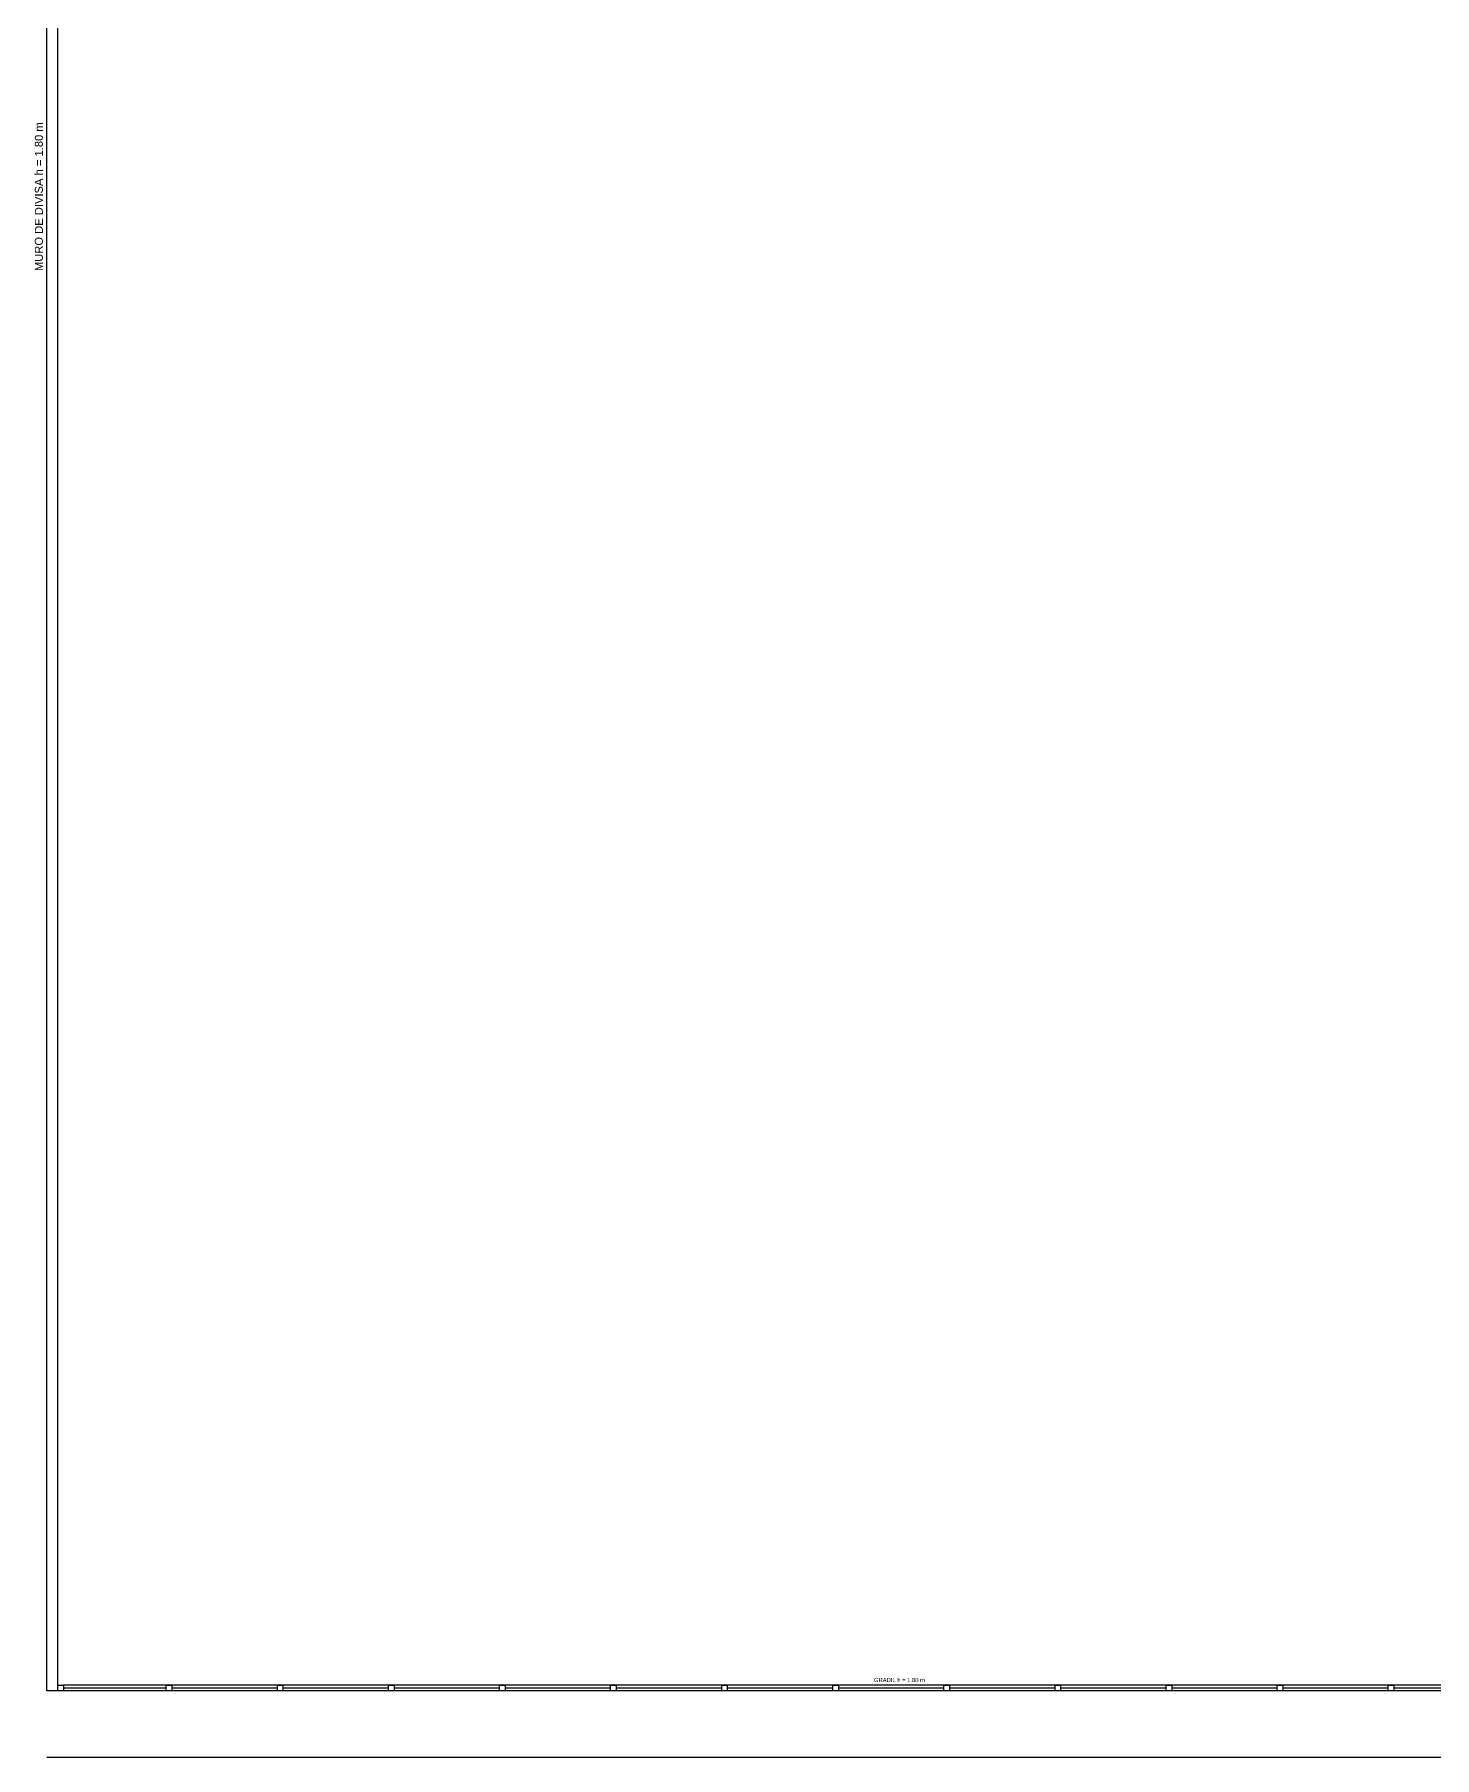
# Model space of a CAD drawing. Extents: x -192 to 167, y 237 to 369.
# Drawn here: x 67.7 to 92.9, y 296.06 to 327.07 of the extents above; entities that cross this region are included whole.
import ezdxf

# ---------------------------------------------------------------- set-up
doc = ezdxf.new("R2010")
doc.units = 0
doc.header["$LTSCALE"] = 0.1
doc.linetypes.add('HIDDEN', pattern=[9.525, 6.35, -3.175])
doc.layers.get('0').update_dxf_attribs({"linetype": 'CONTINUOUS'})
for name, color, linetype in [('A-MURO', 2, 'CONTINUOUS'), ('A-PISOS-NIVEL', 1, 'CONTINUOUS'), ('AR-PIS', 1, 'CONTINUOUS'), ('AR-TXT', 1, 'CONTINUOUS'), ('ARQ-TXT-1_075', 2, 'CONTINUOUS'), ('FARADAY', 6, 'HIDDEN'), ('PORTAL_VTA_PROX', 1, 'CONTINUOUS')]:
    doc.layers.add(name, color=color, linetype=linetype)
doc.styles.add('ESC-50-A20', font='arial.ttf', dxfattribs={"height": 0.1})

# ---------------------------------------------------------------- blocks, each defined once
blk = doc.blocks.new('6 SALAS')
at = {"color": 251}
for points in [[(0.3, -50), (0.2, -50), (0.2, -49.9), (0.3, -49.9)], [(2.25, -50), (2.15, -50), (2.15, -49.9), (2.25, -49.9)], [(4.25, -50), (4.15, -50), (4.15, -49.9), (4.25, -49.9)], [(6.25, -50), (6.15, -50), (6.15, -49.9), (6.25, -49.9)], [(8.25, -50), (8.15, -50), (8.15, -49.9), (8.25, -49.9)], [(10.25, -50), (10.15, -50), (10.15, -49.9), (10.25, -49.9)], [(12.25, -50), (12.15, -50), (12.15, -49.9), (12.25, -49.9)], [(14.25, -50), (14.15, -50), (14.15, -49.9), (14.25, -49.9)], [(16.25, -50), (16.15, -50), (16.15, -49.9), (16.25, -49.9)], [(18.25, -50), (18.15, -50), (18.15, -49.9), (18.25, -49.9)], [(20.25, -50), (20.15, -50), (20.15, -49.9), (20.25, -49.9)], [(22.25, -50), (22.15, -50), (22.15, -49.9), (22.25, -49.9)], [(24.25, -50), (24.15, -50), (24.15, -49.9), (24.25, -49.9)]]:
    blk.add_lwpolyline(points, close=True, dxfattribs=at)
at = {"layer": 'A-MURO', "color": 251}
for p, q in [((0, -50), (0, 0)), ((0.2, -50), (0.2, -0.2)), ((0.2, -50), (0, -50))]:
    blk.add_line(p, q, dxfattribs=at)
at = {"layer": 'A-PISOS-NIVEL', "color": 251}
blk.add_line((40.943, -51.2), (0, -51.2), dxfattribs=at)
at = {"layer": 'AR-PIS', "color": 251, "ltscale": 10}
for p, q in [((2.15, -49.95), (0.3, -49.95)), ((4.15, -49.95), (2.25, -49.95)), ((6.15, -49.95), (4.25, -49.95)), ((8.15, -49.95), (6.25, -49.95)), ((10.15, -49.95), (8.25, -49.95)), ((12.15, -49.95), (10.25, -49.95)), ((14.15, -49.95), (12.25, -49.95)), ((16.15, -49.95), (14.25, -49.95)), ((18.15, -49.95), (16.25, -49.95)), ((20.15, -49.95), (18.25, -49.95)), ((22.15, -49.95), (20.25, -49.95)), ((24.15, -49.95), (22.25, -49.95)), ((26.15, -49.95), (24.25, -49.95))]:
    blk.add_line(p, q, dxfattribs=at)
at = {"layer": 'PORTAL_VTA_PROX', "color": 251}
for p, q in [((40.15, -49.9), (0.3, -49.9)), ((40.15, -50), (0.3, -50))]:
    blk.add_line(p, q, dxfattribs=at)
at = {"layer": 'AR-TXT', "color": 251, "style": 'ESC-50-A20'}
blk.add_text('GRADIL h = 1.80 m', height=0.075, dxfattribs=at).set_placement((14.891, -49.842))
at = {"layer": 'ARQ-TXT-1_075', "color": 251, "style": 'ESC-50-A20'}
blk.add_text('MURO DE DIVISA h = 1.80 m', height=0.144, rotation=90, dxfattribs=at).set_placement((-0.072, -24.449))

msp = doc.modelspace()

# ---------------------------------------------------------------- block references
at = {"layer": 'FARADAY', "color": 6, "linetype": 'ByBlock'}
msp.add_blockref('6 SALAS', (67.921, 347.257), dxfattribs=at)

doc.saveas('drawing.dxf')
